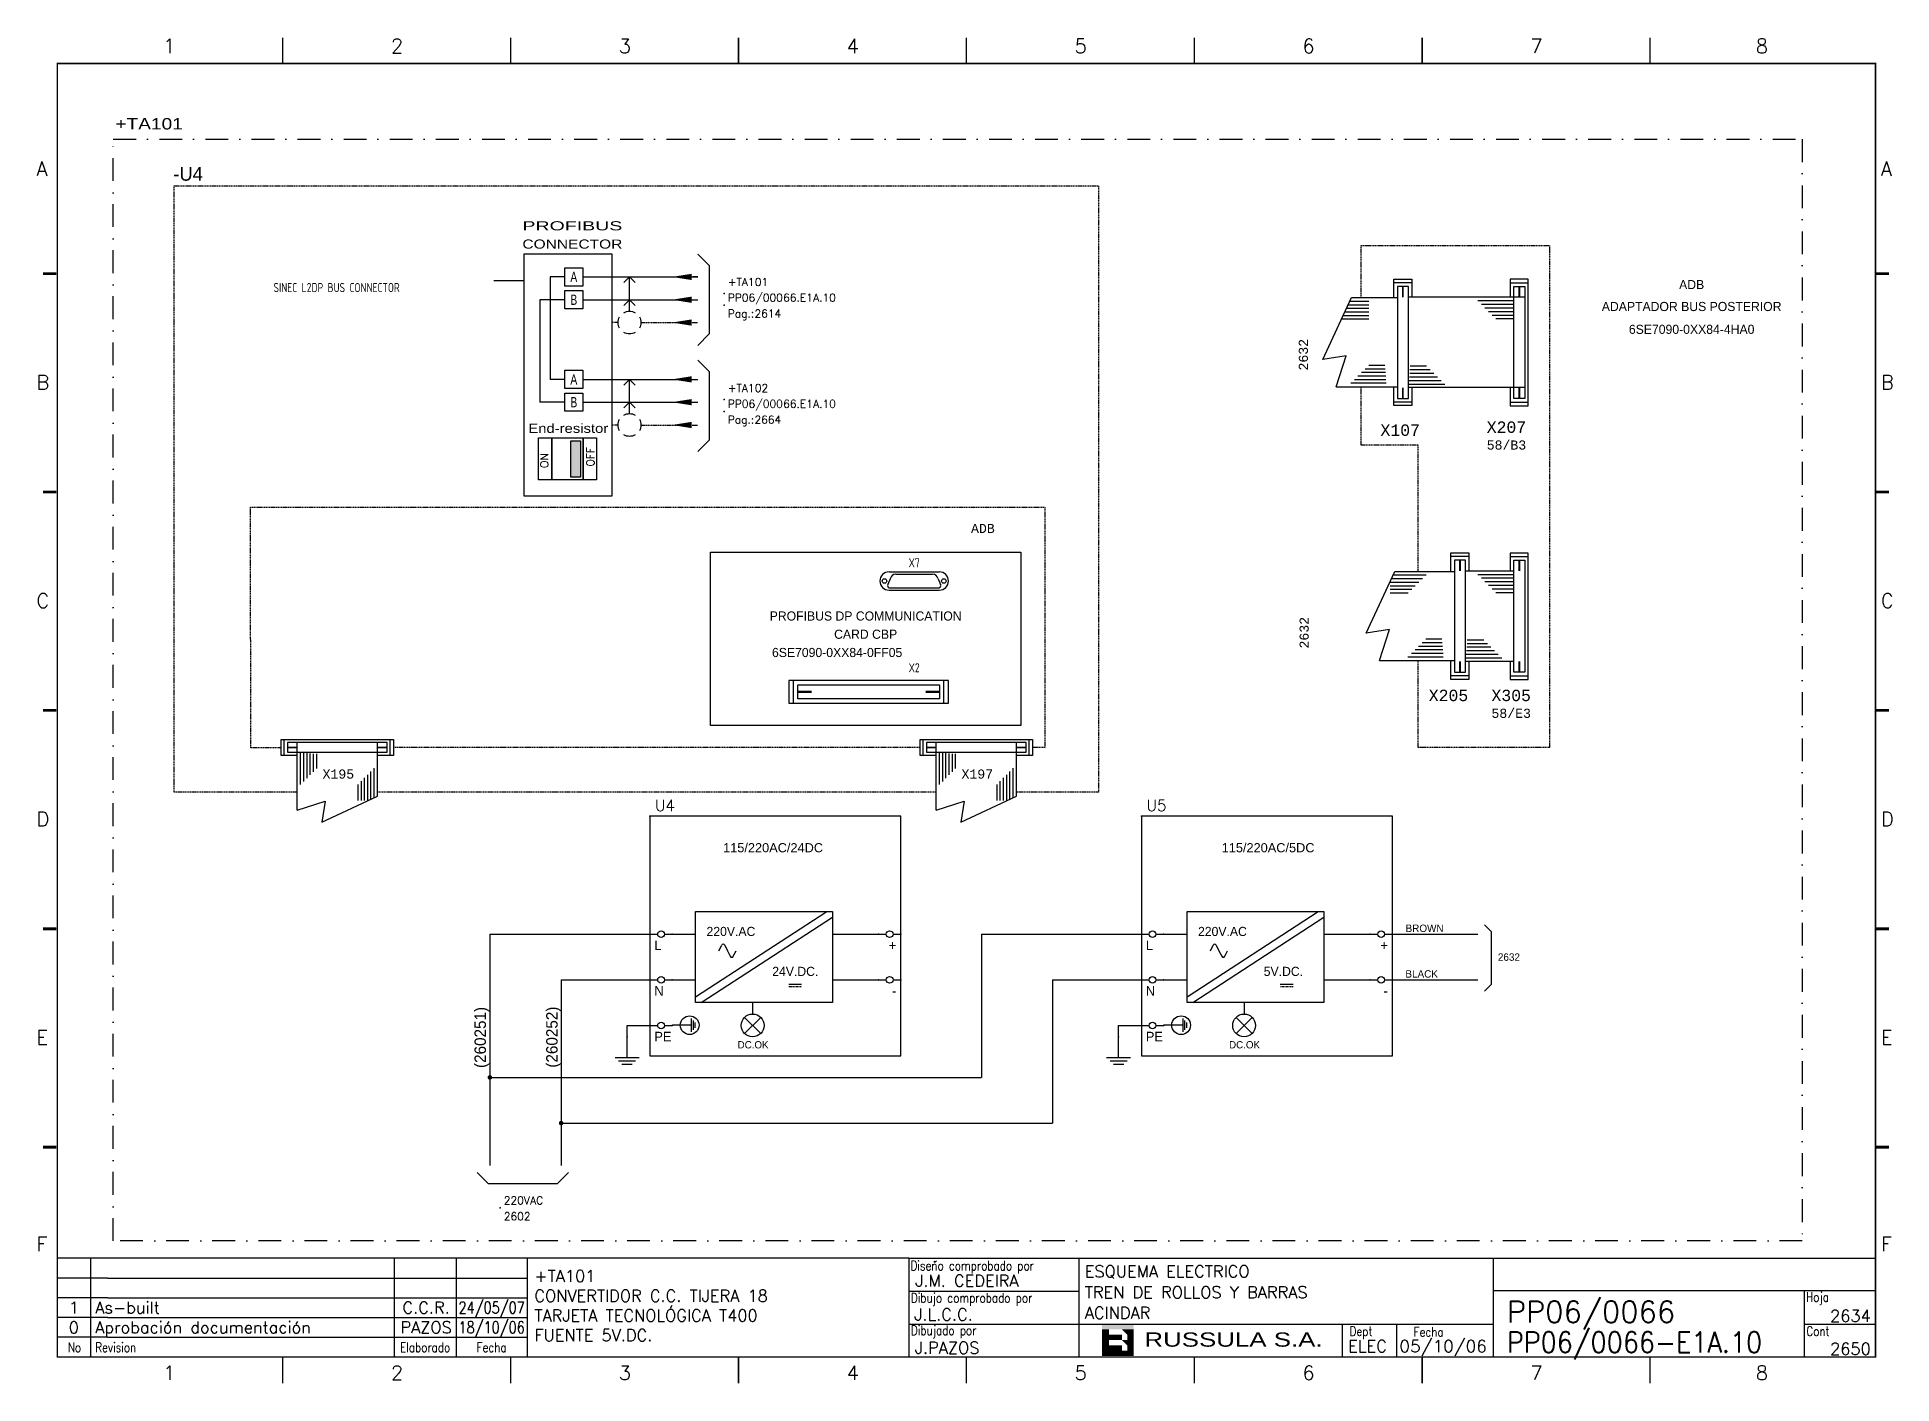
# Model space of a CAD drawing. Header units: millimetres. Extents: x 8549 to 8955, y 624 to 919.
import ezdxf
from ezdxf.enums import TextEntityAlignment as Align

# ---------------------------------------------------------------- set-up
doc = ezdxf.new("R2010")
doc.units = ezdxf.units.MM
for name, pattern in [('DASHDOT', [1, 0.5, -0.25, 0, -0.25]), ('DASHED2', [0.375, 0.25, -0.125]), ('HIDDEN', [0.375, 0.25, -0.125])]:
    doc.linetypes.add(name, pattern=pattern)
for name, color, linetype in [('1', 7, 'Continuous'), ('10', 5, 'Continuous'), ('102', 7, 'Continuous'), ('2', 7, 'Continuous'), ('4', 7, 'HIDDEN'), ('8', 1, 'Continuous'), ('9', 6, 'Continuous'), ('ATRIBUTOS', 6, 'Continuous'), ('DIBUJO', 7, 'Continuous'), ('NODE', 7, 'Continuous')]:
    doc.layers.add(name, color=color, linetype=linetype)
doc.styles.add('CROSSREF', font='MONOTXT', dxfattribs={"height": 2})
doc.styles.add('DIN', font='DIN.shx', dxfattribs={"width": 0.85})
doc.styles.add('HELVETICA', font='HELV.SHX')
doc.styles.add('LABEL', font='SIMPLEX', dxfattribs={"width": 0.8, "height": 4})
doc.styles.add('ROMANS', font='romans.shx', dxfattribs={"height": 1})
doc.styles.add('TXT', font='txt')

# ---------------------------------------------------------------- blocks, each defined once
blk = doc.blocks.new('ITEM')
at = {"layer": 'ATRIBUTOS', "style": 'HELVETICA', "width": 1.2}
blk.add_attdef('ITEM', (0, 1.25), '', height=2.5, dxfattribs=at)
blk = doc.blocks.new('ELEC0042')
at = {"layer": '102'}
for p, q in [((2, 2), (-2, 2)), ((-2, 2), (-2, -2)), ((2, -2), (2, 2)), ((-2, -2), (2, -2))]:
    blk.add_line(p, q, dxfattribs=at)
blk.add_attdef('TB', text='', height=2.25, dxfattribs=at).set_placement((0, 3), align=Align.CENTER)
at = {"layer": '102', "width": 0.75}
blk.add_attdef('TN', text='', height=2.25, dxfattribs=at).set_placement((0, 0), align=Align.MIDDLE)
blk = doc.blocks.new('$030107')
at = {"layer": '102'}
for start, end in [(150, 210), (60, 120), (330, 30), (240, 300)]:
    blk.add_arc((0, 0), 2.5, start, end, dxfattribs=at)
blk = doc.blocks.new('NOD', base_point=(237.5, 170))
at = {"layer": 'NODE'}
blk.add_point((237.5, 170), dxfattribs=at)
blk = doc.blocks.new('$$PLL21C')
for p, q in [((-2.5, 0), (-0.75, 0)), ((0.75, 0), (2.5, 0))]:
    blk.add_line(p, q)
at = {"layer": '2'}
blk.add_circle((0, 0), 0.75, dxfattribs=at)
for p in [(-2.5, 0), (2.5, 0)]:
    blk.add_blockref('NOD', p, dxfattribs=at)
at = {"layer": '8'}
blk.add_attdef('*A', (-1.5, -3.575), '', height=2.15, dxfattribs=at)
at = {"layer": '9'}
blk.add_attdef('ID', (-1.5, 1.25), '', height=2.15, dxfattribs=at)
blk = doc.blocks.new('$020203')
at = {"layer": '2'}
blk.add_line((-3.75, 0), (3.75, 0), dxfattribs=at)
at = {"layer": '4'}
blk.add_line((-3.75, -1.5), (3.75, -1.5), dxfattribs=at)
blk = doc.blocks.new('$021503')
at = {"layer": '2'}
for p, q in [((0, -10), (0, 0)), ((-3.5, -10), (3.5, -10)), ((-2.5, -11), (2.5, -11)), ((-1.5, -12), (1.5, -12))]:
    blk.add_line(p, q, dxfattribs=at)
blk.add_circle((0, -9), 5, dxfattribs=at)
blk.add_blockref('NOD', (0, 0), dxfattribs=at)
blk = doc.blocks.new('$020406')
at = {"layer": '2'}
for p, q in [((-5, 0), (-3.4, 3.2)), ((-1.6, 3.2), (0, 0)), ((0, 0), (1.6, -3.2)), ((3.4, -3.2), (5, 0))]:
    blk.add_line(p, q, dxfattribs=at)
for centre, start, end in [((-2.5, 2.8), 26.5651, 153.4349), ((2.5, -2.8), 206.5651, 333.4349)]:
    blk.add_arc(centre, 1, start, end, dxfattribs=at)
blk = doc.blocks.new('$PP313')
at = {"layer": '2'}
blk.add_blockref('NOD', (0, 0), dxfattribs=at)
at = {"layer": '8'}
blk.add_attdef('1A', (1, -3.325), '', height=2.15, dxfattribs=at)
at = {"layer": '9'}
blk.add_attdef('ID', (1, 1), '', height=2.15, dxfattribs=at)
blk = doc.blocks.new('$$PLR12C')
for p, q in [((-2.5, 0), (-0.75, 0)), ((0.75, 0), (2.5, 0))]:
    blk.add_line(p, q)
at = {"layer": '2'}
blk.add_circle((0, 0), 0.75, dxfattribs=at)
for p in [(-2.5, 0), (2.5, 0)]:
    blk.add_blockref('NOD', p, dxfattribs=at)
at = {"layer": '8'}
blk.add_attdef('*A', text='', height=2.15, dxfattribs=at).set_placement((1.5, -3.575), align=Align.RIGHT)
at = {"layer": '9'}
blk.add_attdef('ID', text='', height=2.15, dxfattribs=at).set_placement((1.5, 1.25), align=Align.RIGHT)
blk = doc.blocks.new('$021501')
at = {"layer": '2'}
for p, q in [((0, -6), (0, 0)), ((-3.5, -6), (3.5, -6)), ((-2.5, -7), (2.5, -7)), ((-1.5, -8), (1.5, -8))]:
    blk.add_line(p, q, dxfattribs=at)
blk.add_blockref('NOD', (0, 0), dxfattribs=at)
blk = doc.blocks.new('newcajec')
at = {"layer": '1'}
for p, q in [((179.4, 20.85), (0.13, 20.85)), ((7, 20.85), (7, 0)), ((71, 20.85), (71, 0)), ((84, 20.85), (84, 0.09)), ((99, 20.85), (99, 0)), ((184.64, 20.18), (184.81, 20.01)), ((184.81, 20.01), (185.18, 20.25)), ((215.2, 20.8), (215.2, 0)), ((10.6, 16.64), (0, 16.64)), ((10.6, 16.64), (99, 16.64)), ((10.6, 12.48), (0, 12.48)), ((10.6, 12.48), (99, 12.48)), ((179.4, 13.87), (215.2, 13.87)), ((368, 14.06), (368, 0)), ((10.6, 8.32), (0, 8.32)), ((10.6, 8.32), (99, 8.32)), ((10.6, 4.16), (0, 4.16)), ((10.6, 4.16), (99, 4.16)), ((179.4, 6.93), (267.63, 6.93)), ((267.63, 6.93), (302.5, 6.93)), ((270.63, 6.91), (270.63, 0)), ((282.07, 6.93), (282.07, 0)), ((368, 6.93), (383, 6.93))]:
    blk.add_line(p, q, dxfattribs=at)
for points in [[(47.5, 272.5, 0.3, 0.3, 0), (47.5, 277.91, 0.3, 0.3, 0)], [(95.5, 272.5, 0.3, 0.3, 0), (95.5, 277.91, 0.3, 0.3, 0)], [(143.5, 272.5, 0.3, 0.3, 0), (143.5, 277.91, 0.3, 0.3, 0)], [(191.5, 272.5, 0.3, 0.3, 0), (191.5, 277.91, 0.3, 0.3, 0)], [(239.5, 272.5, 0.3, 0.3, 0), (239.5, 277.91, 0.3, 0.3, 0)], [(287.5, 272.5, 0.3, 0.3, 0), (287.5, 277.91, 0.3, 0.3, 0)], [(335.5, 272.5, 0.3, 0.3, 0), (335.5, 277.91, 0.3, 0.3, 0)], [(-2.99, 228.23, 0.6, 0.6, 0), (-0.18, 228.23, 0.6, 0.6, 0)], [(383.01, 228.23, 0.6, 0.6, 0), (385.82, 228.23, 0.6, 0.6, 0)], [(-2.99, 182.23, 0.6, 0.6, 0), (-0.18, 182.23, 0.6, 0.6, 0)], [(383.01, 182.23, 0.6, 0.6, 0), (385.82, 182.23, 0.6, 0.6, 0)], [(-2.99, 136.23, 0.6, 0.6, 0), (-0.18, 136.23, 0.6, 0.6, 0)], [(383.01, 136.23, 0.6, 0.6, 0), (385.82, 136.23, 0.6, 0.6, 0)], [(-2.99, 90.23, 0.6, 0.6, 0), (-0.18, 90.23, 0.6, 0.6, 0)], [(383.01, 90.23, 0.6, 0.6, 0), (385.82, 90.23, 0.6, 0.6, 0)], [(-2.99, 44.23, 0.6, 0.6, 0), (-0.18, 44.23, 0.6, 0.6, 0)], [(383.01, 44.23, 0.6, 0.6, 0), (385.82, 44.23, 0.6, 0.6, 0)], [(383, 20.8, 0.3, 0.3, 0), (179.4, 20.8, 0.3, 0.3, 0), (179.4, 0, 0.3, 0.3, 0)], [(302.5, 20.8, 0.3, 0.3, 0), (302.5, 0, 0.3, 0.3, 0)], [(302.5, 14, 0.3, 0.3, 0), (383, 14, 0.3, 0.3, 0)], [(47.5, -5.5, 0.3, 0.3, 0), (47.5, -0.09, 0.3, 0.3, 0)], [(95.5, -5.5, 0.3, 0.3, 0), (95.5, -0.09, 0.3, 0.3, 0)], [(143.5, -5.5, 0.3, 0.3, 0), (143.5, -0.09, 0.3, 0.3, 0)], [(191.5, -5.5, 0.3, 0.3, 0), (191.5, -0.09, 0.3, 0.3, 0)], [(239.5, -5.5, 0.3, 0.3, 0), (239.5, -0.09, 0.3, 0.3, 0)], [(287.5, -5.5, 0.3, 0.3, 0), (287.5, -0.09, 0.3, 0.3, 0)], [(335.5, -5.5, 0.3, 0.3, 0), (335.5, -0.09, 0.3, 0.3, 0)]]:
    blk.add_lwpolyline(points, format="xyseb", dxfattribs=at)
at = {"layer": '1', "const_width": 0.3}
blk.add_lwpolyline([(0, 0), (0, 272.5), (383, 272.5), (383, 0)], close=True, dxfattribs=at)
at = {"layer": '2', "color": 14}
for p, q in [((221.42, 4.69), (221.42, 5.81)), ((221.42, 2.47), (221.42, 3.58))]:
    blk.add_line(p, q, dxfattribs=at)
for points in [[(220.05, 5.81), (220.05, 6.92), (226.74, 5.81), (226.74, 6.92)], [(221.42, 2.47), (220.05, 2.47), (221.42, 5.81), (220.05, 5.81)], [(221.42, 4.69), (224.25, 4.69), (221.42, 3.58), (224.25, 3.58)], [(224.25, 5.81), (225.37, 5.81), (225.37, 4.69)], [(225.37, 5.81), (226.74, 5.81), (225.37, 1.35), (226.74, 1.35)], [(224.25, 0.24), (224.25, 2.47), (220.05, 0.24), (220.05, 2.47)], [(224.25, 3.58), (225.37, 3.58), (225.37, 2.47)], [(226.74, 1.35), (226.74, 0.24), (224.25, 1.35), (224.25, 0.24)]]:
    blk.add_solid(points, dxfattribs=at)
at = {"layer": '1', "style": 'ROMANS'}
for s, p in [('1', (22.29, 274.68)), ('2', (70.29, 274.68)), ('3', (118.29, 274.68)), ('4', (166.29, 274.68)), ('5', (214.29, 274.68)), ('6', (262.29, 274.68)), ('7', (310.29, 274.68)), ('8', (357.79, 274.68)), ('A', (-4.37, 248.84)), ('A', (384.13, 248.84)), ('B', (-4.37, 203.84)), ('B', (384.13, 203.84)), ('C', (-4.37, 157.84)), ('C', (384.13, 157.84)), ('D', (-4.37, 111.84)), ('D', (384.13, 111.84)), ('E', (-4.37, 65.84)), ('E', (384.13, 65.84)), ('F', (-4.37, 22.34)), ('F', (384.13, 22.34)), ('1', (22.29, -4.82)), ('2', (70.29, -4.82)), ('3', (118.29, -4.82)), ('4', (166.29, -4.82)), ('5', (214.29, -4.82)), ('6', (262.29, -4.82)), ('7', (310.29, -4.82)), ('8', (357.79, -4.82))]:
    blk.add_text(s, height=3, dxfattribs=at).set_placement(p)
at = {"layer": '1', "style": 'LABEL', "width": 0.8}
for s, p in [('Diseno comprobado por', (179.73, 18.27)), ('Dibujo comprobado por', (179.81, 11.47)), ('Hoja', (368.38, 11.66)), ('Dibujado por', (179.83, 4.64)), ('Fecha', (285.71, 4.3)), ('Cont', (368.43, 4.46)), ('No', (2.23, 1.05)), ('Revision', (8, 1.05))]:
    blk.add_text(s, height=2, dxfattribs=at).set_placement(p)
for s, p in [('Dept', (274.61, 4.44)), ('Elaborado', (77.5, 1.05)), ('Fecha', (91.5, 1.05))]:
    blk.add_text(s, height=2, dxfattribs=at).set_placement(p, align=Align.CENTER)
at = {"layer": '10', "style": 'ROMANS'}
for tag, p in [('REV41', (3.5, 18.74)), ('REV43', (77.7, 18.74)), ('REV31', (3.5, 14.58)), ('REV33', (77.7, 14.58)), ('REV21', (3.5, 10.42)), ('REV23', (77.7, 10.42)), ('REV11', (3.5, 6.27)), ('REV13', (77.7, 6.27))]:
    blk.add_attdef(tag, text='', height=2.5, dxfattribs=at).set_placement(p, align=Align.MIDDLE)
for tag, p, height in [('REV42', (8, 17.49), 2.5), ('REV32', (8, 13.33), 2.5), ('SHEETNAME1', (100.5, 15.83), 2.5), ('DESIGNCHECK', (180.74, 14.83), 2.5), ('DOCUMENTTYPE', (216.43, 16.8), 2.5), ('NOTA', (305.32, 15.8), 3), ('SHEETNAME2', (100.5, 11.67), 2.5), ('OBJECT', (216.43, 12.4), 2.5), ('ORDER', (305.32, 7.3), 4.5), ('REV22', (8, 9.17), 2.5), ('SHEETNAME3', (100.5, 7.51), 2.5), ('DRAWINGCHECK', (180.53, 7.71), 2.5), ('CUSTOMER', (216.43, 8.08), 2.5), ('REV12', (8, 5.01), 2.5), ('SHEETNAME4', (100.5, 3.35), 2.5), ('DOCUMENT_ID', (305.32, 0.93), 4.4), ('USER', (180.63, 0.71), 2.5), ('DEPARTMENT', (271.93, 1.05), 2.5)]:
    blk.add_attdef(tag, p, '', height=height, dxfattribs=at)
for tag, width, p, p2 in [('REV44', 1.221199, (84.53, 17.49), (98.48, 17.49)), ('REV34', 1.221199, (84.53, 13.33), (98.48, 13.33)), ('REV24', 1.221199, (84.53, 9.17), (98.48, 9.17)), ('REV14', 1.221199, (84.53, 5.01), (98.48, 5.01)), ('CREATED2', 7.039915, (282.71, 1.05), (301.14, 1.05))]:
    blk.add_attdef(tag, text='', height=2.5, dxfattribs=dict(at, width=width)).set_placement(p, p2, align=Align.FIT)
for tag, p in [('SHEET', (382, 7.43)), ('NEXTSHEET', (382, 0.5))]:
    blk.add_attdef(tag, text='', height=2.5, dxfattribs=at).set_placement(p, align=Align.RIGHT)
at = {"layer": 'DIBUJO', "color": 14, "style": 'HELVETICA', "width": 1.3}
blk.add_text('RUSSULA S.A.', height=3, dxfattribs=at).set_placement((229, 2.19))

msp = doc.modelspace()

# ---------------------------------------------------------------- hatches: boundary and pattern name
at = {"layer": '2'}
msp.add_hatch(color=256, dxfattribs=at).paths.add_polyline_path([(8665.74, 822.7), (8667.84, 822.7), (8667.84, 830.67), (8665.74, 830.67)])

# ---------------------------------------------------------------- linework, layer by layer
for p, q in [((8655.39, 871.6), (8655.39, 818.62)), ((8674.72, 871.6), (8655.39, 871.6)), ((8674.72, 818.62), (8674.72, 871.6)), ((8693.5, 871.6), (8696, 869.1)), ((8655.39, 865.71), (8648.8, 865.71)), ((8661.14, 866.6), (8661.14, 844.15)), ((8664.32, 866.6), (8661.14, 866.6)), ((8668.32, 866.6), (8693.5, 866.6)), ((8678.52, 866.6), (8677.27, 865.35)), ((8678.52, 859.1), (8678.52, 866.6)), ((8678.52, 866.6), (8679.77, 865.35)), ((8693.5, 866.6), (8692.41, 866.6)), ((8696, 869.1), (8696, 854.1)), ((8846.01, 866.11), (8849.97, 866.11)), ((8846.01, 862.07), (8846.01, 866.11)), ((8849.97, 866.11), (8849.97, 862.15)), ((8871.51, 866.1), (8871.51, 862.14)), ((8875.47, 866.1), (8871.51, 866.1)), ((8875.47, 838.38), (8875.47, 866.1)), ((8830.47, 848.53), (8836.76, 862.07)), ((8836.76, 862.07), (8846.81, 862.07)), ((8849.97, 865.32), (8846.01, 865.32)), ((8846.81, 862.14), (8846.8, 862.14)), ((8846.81, 864.53), (8846.81, 839.97)), ((8849.18, 864.53), (8846.81, 864.53)), ((8849.18, 839.97), (8849.18, 864.53)), ((8874.68, 862.14), (8849.18, 862.14)), ((8871.51, 865.31), (8875.47, 865.31)), ((8872.31, 839.96), (8872.31, 864.52)), ((8872.31, 864.52), (8874.68, 864.52)), ((8874.68, 864.52), (8874.68, 839.96)), ((8658.86, 861.6), (8658.86, 839.15)), ((8664.32, 861.6), (8658.86, 861.6)), ((8668.32, 861.6), (8693.5, 861.6)), ((8678.52, 861.6), (8677.27, 860.35)), ((8678.52, 861.6), (8679.77, 860.35)), ((8834.96, 858.16), (8840.55, 858.16)), ((8835.31, 858.94), (8840.55, 858.94)), ((8835.74, 859.72), (8840.55, 859.72)), ((8836.03, 860.51), (8840.55, 860.51)), ((8836.4, 861.29), (8840.55, 861.29)), ((8872.31, 861.35), (8864.39, 861.35)), ((8872.31, 860.56), (8865.18, 860.56)), ((8872.31, 859.76), (8865.97, 859.76)), ((8872.31, 858.97), (8866.76, 858.97)), ((8872.31, 858.18), (8867.55, 858.18)), ((8696, 854.1), (8693.5, 851.6)), ((8834.58, 857.38), (8840.55, 857.38)), ((8872.31, 857.39), (8868.35, 857.39)), ((8693.5, 848.34), (8696, 845.84)), ((8696, 845.84), (8696, 830.84)), ((8835.56, 849.34), (8830.47, 848.53)), ((8833.39, 842.51), (8835.56, 849.34)), ((8844.16, 845.64), (8838.92, 845.64)), ((8844.1, 846.42), (8839.7, 846.42)), ((8844.04, 847.2), (8840.49, 847.2)), ((8849.48, 845.51), (8854.78, 845.51)), ((8849.54, 846.3), (8853.99, 846.3)), ((8849.6, 847.09), (8853.19, 847.09)), ((8664.32, 844.15), (8661.14, 844.15)), ((8668.32, 844.15), (8693.5, 844.15)), ((8678.52, 844.15), (8677.27, 842.9)), ((8678.52, 836.65), (8678.52, 844.15)), ((8678.52, 844.15), (8679.77, 842.9)), ((8833.39, 842.51), (8846.81, 842.51)), ((8844.34, 843.29), (8836.57, 843.29)), ((8844.28, 844.07), (8837.36, 844.07)), ((8844.22, 844.85), (8838.14, 844.85)), ((8846.01, 838.39), (8846.01, 842.51)), ((8846.81, 842.34), (8846.8, 842.34)), ((8874.68, 842.34), (8849.18, 842.34)), ((8849.3, 843.13), (8857.15, 843.13)), ((8849.36, 843.92), (8856.36, 843.92)), ((8849.42, 844.72), (8855.57, 844.72)), ((8849.97, 842.35), (8849.97, 838.39)), ((8871.51, 842.34), (8871.51, 838.38)), ((8664.32, 839.15), (8658.86, 839.15)), ((8668.32, 839.15), (8693.5, 839.15)), ((8678.52, 839.15), (8677.27, 837.9)), ((8678.52, 839.15), (8679.77, 837.9)), ((8849.97, 839.18), (8846.01, 839.18)), ((8849.97, 838.39), (8846.01, 838.39)), ((8846.81, 839.97), (8849.18, 839.97)), ((8871.51, 839.17), (8875.47, 839.17)), ((8871.51, 838.38), (8875.47, 838.38)), ((8874.68, 839.96), (8872.31, 839.96)), ((8696, 830.84), (8693.5, 828.34)), ((8655.39, 818.62), (8674.72, 818.62)), ((8858.51, 802.07), (8858.51, 806.11)), ((8858.51, 806.11), (8862.47, 806.11)), ((8862.47, 805.32), (8858.51, 805.32)), ((8862.47, 806.11), (8862.47, 802.15)), ((8871.51, 806.1), (8871.51, 802.14)), ((8875.47, 806.1), (8871.51, 806.1)), ((8871.51, 805.31), (8875.47, 805.31)), ((8875.47, 778.38), (8875.47, 806.1)), ((8735.4, 801.96), (8746.4, 801.96)), ((8839.96, 788.53), (8846.24, 802.07)), ((8845.88, 801.29), (8853.05, 801.29)), ((8846.24, 802.07), (8859.31, 802.07)), ((8859.31, 804.53), (8859.31, 779.97)), ((8861.68, 804.53), (8859.31, 804.53)), ((8861.68, 779.97), (8861.68, 804.53)), ((8872.31, 802.14), (8861.68, 802.14)), ((8872.31, 801.35), (8864.39, 801.35)), ((8872.31, 779.96), (8872.31, 804.52)), ((8872.31, 804.52), (8874.68, 804.52)), ((8874.68, 804.52), (8874.68, 779.96)), ((8735.4, 797.96), (8746.4, 797.96)), ((8845.22, 799.72), (8851.48, 799.72)), ((8845.22, 798.94), (8850.7, 798.94)), ((8845.22, 798.16), (8849.91, 798.16)), ((8845.22, 797.38), (8849.13, 797.38)), ((8845.52, 800.51), (8852.26, 800.51)), ((8872.31, 800.56), (8865.18, 800.56)), ((8872.31, 799.76), (8865.97, 799.76)), ((8872.31, 798.97), (8866.76, 798.97)), ((8872.31, 798.18), (8867.55, 798.18)), ((8872.31, 797.39), (8868.35, 797.39)), ((8845.04, 789.34), (8839.96, 788.53)), ((8842.87, 782.51), (8845.04, 789.34)), ((8856.72, 784.85), (8850.64, 784.85)), ((8856.66, 785.64), (8851.42, 785.64)), ((8856.6, 786.42), (8852.2, 786.42)), ((8856.54, 787.2), (8852.99, 787.2)), ((8861.92, 784.72), (8868.07, 784.72)), ((8861.98, 785.51), (8867.28, 785.51)), ((8862.04, 786.3), (8866.49, 786.3)), ((8862.1, 787.09), (8865.69, 787.09)), ((8842.87, 782.51), (8859.31, 782.51)), ((8856.84, 783.29), (8849.07, 783.29)), ((8856.78, 784.07), (8849.86, 784.07)), ((8858.51, 778.39), (8858.51, 782.51)), ((8872.31, 782.34), (8861.68, 782.34)), ((8861.8, 783.13), (8869.65, 783.13)), ((8861.86, 783.92), (8868.86, 783.92)), ((8862.47, 782.35), (8862.47, 778.39)), ((8871.51, 782.34), (8871.51, 778.38)), ((8748.43, 778.18), (8713.43, 778.18)), ((8713.43, 778.18), (8713.43, 773.18)), ((8714.43, 773.18), (8714.43, 778.18)), ((8715.43, 777.18), (8746.43, 777.18)), ((8715.43, 774.18), (8715.43, 777.18)), ((8746.43, 777.18), (8746.43, 774.18)), ((8747.43, 773.18), (8747.43, 778.18)), ((8748.43, 773.18), (8748.43, 778.18)), ((8862.47, 779.18), (8858.51, 779.18)), ((8862.47, 778.39), (8858.51, 778.39)), ((8859.31, 779.97), (8861.68, 779.97)), ((8871.51, 779.17), (8875.47, 779.17)), ((8871.51, 778.38), (8875.47, 778.38)), ((8874.68, 779.96), (8872.31, 779.96)), ((8713.43, 773.18), (8718.14, 773.18)), ((8746.43, 774.18), (8715.43, 774.18)), ((8718.14, 773.18), (8748.43, 773.18)), ((8602.18, 765.25), (8626.82, 765.25)), ((8602.18, 761.73), (8602.18, 765.25)), ((8602.88, 761.73), (8602.88, 765.25)), ((8625.41, 764.55), (8603.58, 764.55)), ((8603.58, 764.55), (8603.58, 762.44)), ((8605.69, 749.77), (8605.69, 764.56)), ((8623.29, 752.81), (8623.29, 764.56)), ((8625.41, 762.44), (8625.41, 764.55)), ((8626.11, 761.73), (8626.11, 765.25)), ((8626.82, 765.25), (8626.82, 761.73)), ((8742.18, 765.25), (8766.82, 765.25)), ((8742.18, 761.73), (8742.18, 765.25)), ((8742.88, 761.73), (8742.88, 765.25)), ((8765.41, 764.55), (8743.58, 764.55)), ((8743.58, 764.55), (8743.58, 762.44)), ((8745.69, 749.77), (8745.69, 764.56)), ((8763.29, 752.81), (8763.29, 764.56)), ((8765.41, 762.44), (8765.41, 764.55)), ((8766.11, 761.73), (8766.11, 765.25)), ((8766.82, 765.25), (8766.82, 761.73)), ((8605.7, 761.73), (8602.18, 761.73)), ((8603.58, 762.44), (8625.41, 762.44)), ((8606.39, 762.34), (8606.39, 755.35)), ((8607.1, 762.28), (8607.1, 756.06)), ((8607.8, 762.23), (8607.8, 756.76)), ((8608.5, 762.17), (8608.5, 757.46)), ((8609.21, 762.12), (8609.21, 758.17)), ((8609.91, 762.07), (8609.91, 758.87)), ((8626.82, 761.73), (8623.3, 761.73)), ((8745.7, 761.73), (8742.18, 761.73)), ((8743.58, 762.44), (8765.41, 762.44)), ((8746.39, 762.34), (8746.39, 755.35)), ((8747.1, 762.28), (8747.1, 756.06)), ((8747.8, 762.23), (8747.8, 756.76)), ((8748.5, 762.17), (8748.5, 757.46)), ((8749.21, 762.12), (8749.21, 758.17)), ((8749.91, 762.07), (8749.91, 758.87)), ((8766.82, 761.73), (8763.3, 761.73)), ((8619.77, 751.88), (8619.77, 756.11)), ((8620.47, 751.88), (8620.47, 756.81)), ((8621.18, 751.88), (8621.18, 757.52)), ((8621.88, 752.15), (8621.88, 758.22)), ((8622.58, 752.48), (8622.58, 758.92)), ((8759.77, 751.88), (8759.77, 756.11)), ((8760.47, 751.88), (8760.47, 756.81)), ((8761.18, 751.88), (8761.18, 757.52)), ((8761.88, 752.15), (8761.88, 758.22)), ((8762.58, 752.48), (8762.58, 758.92)), ((8611.11, 747.15), (8623.29, 752.81)), ((8619.06, 751.88), (8619.06, 755.4)), ((8751.11, 747.15), (8763.29, 752.81)), ((8759.06, 751.88), (8759.06, 755.4)), ((8605.69, 749.77), (8611.83, 751.72)), ((8611.83, 751.72), (8611.11, 747.15)), ((8738, 748.4), (8683, 748.4)), ((8683, 748.4), (8683, 695.9)), ((8738, 695.9), (8738, 748.4)), ((8745.69, 749.77), (8751.83, 751.72)), ((8751.83, 751.72), (8751.11, 747.15)), ((8845.69, 748.4), (8790.69, 748.4)), ((8790.69, 748.4), (8790.69, 695.9)), ((8845.69, 695.9), (8845.69, 748.4)), ((8693, 727.57), (8723, 727.57)), ((8693, 708.82), (8721.75, 727.57)), ((8693, 707.57), (8693, 727.57)), ((8723, 727.57), (8723, 707.57)), ((8738, 722.57), (8738, 727.57)), ((8800.69, 727.57), (8830.69, 727.57)), ((8800.69, 708.82), (8829.44, 727.57)), ((8800.69, 707.57), (8800.69, 727.57)), ((8830.69, 727.57), (8830.69, 707.57)), ((8845.69, 722.57), (8845.69, 727.57)), ((8694.25, 707.57), (8723, 726.32)), ((8801.94, 707.57), (8830.69, 726.32)), ((8867.42, 723.1), (8865.89, 724.63)), ((8688, 722.57), (8693, 722.57)), ((8723, 722.57), (8733, 722.57)), ((8795.69, 722.57), (8800.69, 722.57)), ((8830.69, 722.57), (8840.69, 722.57)), ((8867.42, 711.61), (8867.42, 723.1)), ((8688, 712.57), (8693, 712.57)), ((8723, 712.57), (8733, 712.57)), ((8795.69, 712.57), (8800.69, 712.57)), ((8830.69, 712.57), (8840.69, 712.57)), ((8867.42, 711.61), (8865.89, 710.07)), ((8723, 707.57), (8693, 707.57)), ((8705.5, 707.57), (8705.5, 705.07)), ((8830.69, 707.57), (8800.69, 707.57)), ((8813.19, 707.57), (8813.19, 705.07)), ((8703.74, 700.8), (8707.27, 704.33)), ((8707.27, 700.8), (8703.74, 704.33)), ((8811.43, 700.8), (8814.96, 704.33)), ((8814.96, 700.8), (8811.43, 704.33)), ((8678, 697.57), (8678, 702.57)), ((8678, 702.57), (8683, 702.57)), ((8785.69, 697.57), (8785.69, 702.57)), ((8785.69, 702.57), (8790.69, 702.57)), ((8683, 695.9), (8738, 695.9)), ((8790.69, 695.9), (8845.69, 695.9)), ((8647.64, 667.88), (8645.14, 670.38)), ((8662.64, 667.88), (8647.64, 667.88)), ((8665.14, 670.38), (8662.64, 667.88))]:
    msp.add_line(p, q)
at = {"linetype": 'HIDDEN'}
for p, q in [((8838.83, 873.49), (8880.08, 873.49)), ((8838.83, 862.07), (8838.83, 873.49)), ((8880.08, 873.49), (8880.08, 829.74)), ((8676.02, 856.6), (8674.72, 856.6)), ((8681.02, 856.6), (8693.5, 856.6)), ((8838.83, 829.74), (8838.83, 842.51)), ((8676.02, 834.15), (8674.72, 834.15)), ((8681.02, 834.15), (8693.5, 834.15)), ((8851.33, 829.74), (8838.83, 829.74)), ((8851.33, 802.07), (8851.33, 829.74)), ((8880.08, 829.74), (8880.08, 763.49)), ((8851.33, 763.49), (8851.33, 782.51)), ((8880.08, 763.49), (8851.33, 763.49))]:
    msp.add_line(p, q, dxfattribs=at)
at = {"color": 3, "linetype": 'Continuous'}
for p, q in [((8696.27, 768.3), (8696.27, 806.3)), ((8696.27, 806.3), (8764.27, 806.3)), ((8764.27, 806.3), (8764.27, 768.3)), ((8718.27, 768.3), (8696.27, 768.3)), ((8764.27, 768.3), (8718.27, 768.3))]:
    msp.add_line(p, q, dxfattribs=at)
at = {"color": 1}
for p, q in [((8736.9, 801.46), (8744.9, 801.46)), ((8735.65, 800.46), (8735.15, 799.21)), ((8735.4, 798.46), (8746.4, 798.46)), ((8746.15, 800.46), (8746.65, 799.21))]:
    msp.add_line(p, q, dxfattribs=at)
at = {"linetype": 'HIDDEN'}
for points in [[(8605.69, 753.66), (8578.77, 753.66), (8578.77, 886.53), (8781.27, 886.53), (8781.27, 753.66), (8763.29, 753.66)], [(8745.69, 753.66), (8623.29, 753.66)]]:
    msp.add_lwpolyline(points, dxfattribs=at)
for points, const_width in [([(8847.99, 864.53), (8847.99, 862.15)], 0.396), ([(8873.49, 864.52), (8873.49, 862.14)], 0.396), ([(8847.99, 842.35), (8847.99, 839.97)], 0.396), ([(8873.49, 842.34), (8873.49, 839.96)], 0.396), ([(8860.49, 804.53), (8860.49, 802.15)], 0.396), ([(8873.49, 804.52), (8873.49, 802.14)], 0.396), ([(8860.49, 782.35), (8860.49, 779.97)], 0.396), ([(8873.49, 782.34), (8873.49, 779.96)], 0.396), ([(8715.43, 775.68), (8718.43, 775.68)], 0.5), ([(8743.43, 775.68), (8746.43, 775.68)], 0.5), ([(8605.7, 763.49), (8603.58, 763.49)], 0.352), ([(8625.41, 763.49), (8623.3, 763.49)], 0.352), ([(8745.7, 763.49), (8743.58, 763.49)], 0.352), ([(8765.41, 763.49), (8763.3, 763.49)], 0.352)]:
    msp.add_lwpolyline(points, dxfattribs=dict(const_width=const_width))
at = {"linetype": 'DASHED2'}
for points in [[(8602.18, 763.43), (8595.57, 763.4), (8595.45, 816.16), (8769.56, 816.16), (8769.56, 763.49), (8766.82, 763.49)], [(8660.42, 763.49), (8626.82, 763.49)], [(8742.18, 763.49), (8660.42, 763.49)]]:
    msp.add_lwpolyline(points, dxfattribs=at)
at = {"const_width": 0.5}
for points in [[(8647.68, 691.18, 1), (8648.18, 691.18, 1)], [(8663.29, 681.18, 1), (8663.79, 681.18, 1)]]:
    msp.add_lwpolyline(points, format="xyb", close=True, dxfattribs=at)
at = {"color": 1}
for centre in [(8734.4, 799.96), (8747.4, 799.96)]:
    msp.add_circle(centre, 0.5, dxfattribs=at)
for centre in [(8705.5, 702.57), (8813.19, 702.57)]:
    msp.add_circle(centre, 2.5)
for centre, start, end in [((8735.4, 799.96), 90, 270), ((8746.4, 799.96), 270, 90)]:
    msp.add_arc(centre, 2, start, end)
for centre, radius, start, end in [((8736.92, 800.16), 1.3, 90.7848, 166.5348), ((8744.88, 800.16), 1.3, 13.4652, 89.2152), ((8735.65, 798.96), 0.559, 153.4349, 243.4349), ((8746.15, 798.96), 0.559, 296.5651, 26.5651)]:
    msp.add_arc(centre, radius, start, end, dxfattribs=at)
for points in [[(8687.82, 866.6), (8692.18, 867.29), (8692.18, 865.91)], [(8687.82, 861.6), (8692.18, 862.29), (8692.18, 860.91)], [(8687.82, 856.6), (8692.18, 857.29), (8692.18, 855.91)], [(8687.82, 844.15), (8692.18, 844.84), (8692.18, 843.46)], [(8687.82, 839.15), (8692.18, 839.84), (8692.18, 838.46)], [(8687.82, 834.15), (8692.18, 834.84), (8692.18, 833.46)]]:
    msp.add_solid(points)
at = {"layer": '2', "linetype": 'DASHDOT', "ltscale": 10}
for p, q in [((8565.41, 896.77), (8935.5, 896.77)), ((8565.41, 655.36), (8565.41, 896.77)), ((8935.5, 896.77), (8935.5, 655.36)), ((8935.5, 655.36), (8565.41, 655.36))]:
    msp.add_line(p, q, dxfattribs=at)
at = {"layer": '2', "color": 7}
for p, q in [((8647.93, 722.57), (8683, 722.57)), ((8755.62, 722.57), (8790.69, 722.57)), ((8663.54, 712.57), (8683, 712.57)), ((8771.23, 712.57), (8790.69, 712.57)), ((8647.93, 691.18), (8755.62, 691.18)), ((8663.54, 681.18), (8771.23, 681.18))]:
    msp.add_line(p, q, dxfattribs=at)
at = {"layer": '2'}
for points in [[(8658.59, 831.35), (8661.48, 831.35), (8661.48, 822.11), (8658.59, 822.11)], [(8661.48, 831.35), (8668.37, 831.35), (8668.37, 822.11), (8661.48, 822.11)], [(8665.7, 830.67), (8667.8, 830.67), (8667.8, 822.7), (8665.7, 822.7)], [(8665.7, 830.67), (8667.8, 830.67), (8667.8, 822.7), (8665.7, 822.7)], [(8668.37, 831.35), (8671.26, 831.35), (8671.26, 822.11), (8668.37, 822.11)]]:
    msp.add_lwpolyline(points, close=True, dxfattribs=at)
at = {"layer": 'DIBUJO'}
for p, q in [((8647.93, 722.57), (8647.93, 671.86)), ((8755.62, 722.57), (8755.62, 691.18)), ((8845.66, 722.57), (8864.43, 722.57)), ((8663.54, 712.57), (8663.54, 671.86)), ((8771.23, 712.57), (8771.23, 681.18)), ((8845.66, 712.57), (8864.43, 712.57))]:
    msp.add_line(p, q, dxfattribs=at)

# ---------------------------------------------------------------- block references
ref = msp.add_blockref('$PP313', (8699.24, 862.97, 0), dxfattribs=dict(xscale=0.8019000000003871, yscale=0.801900000000046, zscale=0.8019000000000002))
ref.add_attrib('ID', '+TA101', (8700.04, 864.64, 0), dxfattribs={"layer": '9', "height": 1.724, "style": 'ROMANS'})
ref = msp.add_blockref('$PP313', (8699.24, 860.38, 0), dxfattribs=dict(xscale=0.8019000000003871, yscale=0.801900000000046, zscale=0.8019000000000002))
ref.add_attrib('ID', 'PP06/00066.E1A.10', (8700.04, 861.18, 0), dxfattribs={"layer": '9', "height": 1.7241, "style": 'ROMANS'})
ref.add_attrib('1A', 'Pag.:2614', (8700.04, 857.71, 0), dxfattribs={"layer": '8', "height": 1.724, "style": 'ROMANS'})
at = {"xscale": -1}
for p in [(8678.52, 856.6), (8678.52, 834.15)]:
    msp.add_blockref('$030107', p, dxfattribs=at)
ref = msp.add_blockref('$PP313', (8699.24, 839.71, 0), dxfattribs=dict(xscale=0.8019000000003871, yscale=0.801900000000046, zscale=0.8019000000000002))
ref.add_attrib('ID', '+TA102', (8700.04, 841.38, 0), dxfattribs={"layer": '9', "height": 1.724, "style": 'ROMANS'})
ref = msp.add_blockref('$PP313', (8699.24, 837.12, 0), dxfattribs=dict(xscale=0.8019000000003871, yscale=0.801900000000046, zscale=0.8019000000000002))
ref.add_attrib('ID', 'PP06/00066.E1A.10', (8700.04, 837.93, 0), dxfattribs={"layer": '9', "height": 1.7241, "style": 'ROMANS'})
ref.add_attrib('1A', 'Pag.:2664', (8700.04, 834.46, 0), dxfattribs={"layer": '8', "height": 1.724, "style": 'ROMANS'})
ref = msp.add_blockref('$PP313', (8683, 748.43), dxfattribs=dict(xscale=1.125, yscale=1.125, zscale=1.125))
ref.add_attrib('ID', 'U4', (8684.13, 749.56), dxfattribs={"layer": '9', "height": 2.419, "style": 'ROMANS'})
ref = msp.add_blockref('$PP313', (8790.69, 748.43), dxfattribs=dict(xscale=1.125, yscale=1.125, zscale=1.125))
ref.add_attrib('ID', 'U5', (8791.82, 749.56), dxfattribs={"layer": '9', "height": 2.419, "style": 'ROMANS'})
at = {"xscale": 0.9750000000003638, "yscale": 0.9750000000000227, "zscale": 0.9750000000000001}
for name, p, values in [('$$PLL21C', (8685.44, 722.57), {'*A': 'L'}), ('$$PLR12C', (8735.53, 722.57), {'*A': '+'}), ('$$PLL21C', (8793.13, 722.57), {'*A': 'L'}), ('$$PLR12C', (8843.22, 722.57), {'*A': '+'}), ('$$PLL21C', (8685.44, 712.57), {'*A': 'N'}), ('$$PLR12C', (8735.53, 712.57), {'*A': '-'}), ('$$PLL21C', (8793.13, 712.57), {'*A': 'N'}), ('$$PLR12C', (8843.22, 712.57), {'*A': '-'}), ('$$PLL21C', (8685.44, 702.57), {'*A': 'PE'}), ('$$PLL21C', (8793.13, 702.57), {'*A': 'PE'})]:
    msp.add_blockref(name, p, dxfattribs=at).add_auto_attribs(values)
for name, p, xscale, yscale, zscale in [('$020406', (8700, 718.94), 0.375, 0.375, 0.375), ('$020406', (8807.69, 718.94), 0.375, 0.375, 0.375), ('$020203', (8714.82, 711.65), 0.375, 0.375, 0.375), ('$020203', (8822.51, 711.65), 0.375, 0.375, 0.375), ('$021501', (8678, 700.07), 0.75, 0.75, 0.75), ('$021501', (8785.69, 700.07), 0.75, 0.75, 0.75)]:
    msp.add_blockref(name, p, dxfattribs=dict(xscale=xscale, yscale=yscale, zscale=zscale))
at = {"xscale": 0.40949999999998, "yscale": 0.40949999999998, "zscale": 0.4094999999999999, "rotation": 90}
for p in [(8688.02, 702.63), (8795.71, 702.63)]:
    msp.add_blockref('$021503', p, dxfattribs=at)
ref = msp.add_blockref('$PP313', (8650.16, 662.57, 0), dxfattribs=dict(xscale=0.8019000000003871, yscale=0.801900000000046, zscale=0.8019000000000002))
ref.add_attrib('ID', '220VAC', (8650.96, 663.37, 0), dxfattribs={"layer": '9', "height": 1.724, "style": 'ROMANS'})
ref.add_attrib('1A', '2602', (8650.96, 659.9, 0), dxfattribs={"layer": '8', "height": 1.724, "style": 'ROMANS'})
at = {"layer": '102'}
ref = msp.add_blockref('ELEC0042', (8666.32, 866.6), dxfattribs=dict(at, xscale=-1))
ref.add_attrib('TN', 'A', dxfattribs={"height": 2.25, "width": 0.75}).set_placement((8666.32, 866.6), align=Align.MIDDLE)
ref = msp.add_blockref('ELEC0042', (8666.32, 861.6), dxfattribs=dict(at, xscale=-1))
ref.add_attrib('TN', 'B', dxfattribs={"height": 2.25, "width": 0.75}).set_placement((8666.32, 861.6), align=Align.MIDDLE)
ref = msp.add_blockref('ELEC0042', (8666.32, 844.15), dxfattribs=dict(at, xscale=-1))
ref.add_attrib('TN', 'A', dxfattribs={"height": 2.25, "width": 0.75}).set_placement((8666.32, 844.15), align=Align.MIDDLE)
ref = msp.add_blockref('ELEC0042', (8666.32, 839.15), dxfattribs=dict(at, xscale=-1))
ref.add_attrib('TN', 'B', dxfattribs={"height": 2.25, "width": 0.75}).set_placement((8666.32, 839.15), align=Align.MIDDLE)
at = {"layer": '2', "color": 7}
ref = msp.add_blockref('newcajec', (8553.13, 629.9), dxfattribs=dict(at, xscale=1.040263231256762, yscale=1.040263231255844, zscale=1.040263231255895))
ref.add_attrib('REV24', '24/05/07', dxfattribs={"layer": '10', "height": 2.601, "style": 'ROMANS', "width": 0.728168}).set_placement((8641.06, 639.44), (8655.58, 639.44), align=Align.FIT)
ref.add_attrib('SHEETNAME3', 'TARJETA TECNOLÓGICA T400', (8657.68, 637.71), dxfattribs={"layer": '10', "height": 2.6007, "style": 'ROMANS'})
ref.add_attrib('SHEETNAME2', 'CONVERTIDOR C.C. TIJERA 18', (8657.68, 642.03), dxfattribs={"layer": '10', "height": 2.6007, "style": 'ROMANS'})
ref.add_attrib('SHEETNAME1', '+TA101', (8657.68, 646.36), dxfattribs={"layer": '10', "height": 2.601, "style": 'ROMANS'})
ref.add_attrib('USER', 'J.PAZOS', (8741.04, 630.64), dxfattribs={"layer": '10', "height": 2.601, "style": 'ROMANS'})
ref.add_attrib('DRAWINGCHECK', 'J.L.C.C.', (8740.93, 637.92), dxfattribs={"layer": '10', "height": 2.601, "style": 'ROMANS'})
ref.add_attrib('DESIGNCHECK', 'J.M. CEDEIRA', (8741.15, 645.33), dxfattribs={"layer": '10', "height": 2.6007, "style": 'ROMANS'})
ref.add_attrib('REV22', 'As-built', (8561.45, 639.44), dxfattribs={"layer": '10', "height": 2.601, "style": 'ROMANS'})
ref.add_attrib('REV12', 'Aprobación documentación', (8561.45, 635.11), dxfattribs={"layer": '10', "height": 2.6007, "style": 'ROMANS'})
ref.add_attrib('REV21', '1', dxfattribs={"layer": '10', "height": 2.6, "style": 'ROMANS'}).set_placement((8556.77, 640.74), align=Align.MIDDLE)
ref.add_attrib('REV11', '0', dxfattribs={"layer": '10', "height": 2.6, "style": 'ROMANS'}).set_placement((8556.77, 636.41), align=Align.MIDDLE)
ref.add_attrib('SHEETNAME4', 'FUENTE 5V.DC.', (8657.68, 633.38), dxfattribs={"layer": '10', "height": 2.6007, "style": 'ROMANS'})
ref.add_attrib('REV14', '18/10/06', dxfattribs={"layer": '10', "height": 2.601, "style": 'ROMANS', "width": 0.728168}).set_placement((8641.06, 635.11), (8655.58, 635.11), align=Align.FIT)
ref.add_attrib('REV23', 'C.C.R.', dxfattribs={"layer": '10', "height": 2.601, "style": 'ROMANS'}).set_placement((8633.96, 640.74), align=Align.MIDDLE)
ref.add_attrib('REV13', 'PAZOS', dxfattribs={"layer": '10', "height": 2.601, "style": 'ROMANS'}).set_placement((8633.96, 636.41), align=Align.MIDDLE)
ref.add_attrib('DOCUMENT_ID', 'PP06/0066-E1A.10', (8870.75, 630.87), dxfattribs={"layer": '10', "height": 4.5772, "style": 'ROMANS', "width": 0.9})
ref.add_attrib('ORDER', 'PP06/0066', (8870.75, 637.49), dxfattribs={"layer": '10', "height": 4.681, "style": 'ROMANS'})
ref.add_attrib('CUSTOMER', 'ACINDAR', (8778.28, 638.31), dxfattribs={"layer": '10', "height": 2.601, "style": 'ROMANS'})
ref.add_attrib('OBJECT', 'TREN DE ROLLOS Y BARRAS', (8778.28, 642.8), dxfattribs={"layer": '10', "height": 2.6007, "style": 'ROMANS'})
ref.add_attrib('DOCUMENTTYPE', 'ESQUEMA ELECTRICO', (8778.28, 647.38), dxfattribs={"layer": '10', "height": 2.6007, "style": 'ROMANS'})
ref.add_attrib('CREATED2', '05/10/06', dxfattribs={"layer": '10', "height": 2.601, "style": 'ROMANS', "width": 0.961976}).set_placement((8847.22, 630.98), (8866.4, 630.98), align=Align.FIT)
ref.add_attrib('DEPARTMENT', 'ELEC', (8836.01, 630.98), dxfattribs={"layer": '10', "height": 2.601, "style": 'ROMANS'})
ref.add_attrib('NEXTSHEET', '2650', dxfattribs={"layer": '10', "height": 2.601, "style": 'ROMANS'}).set_placement((8950.51, 630.42), align=Align.RIGHT)
ref.add_attrib('SHEET', '2634', dxfattribs={"layer": '10', "height": 2.601, "style": 'ROMANS'}).set_placement((8950.51, 637.63), align=Align.RIGHT)
at = {"layer": 'DIBUJO'}
msp.add_blockref('ITEM', (8565.87, 897.66), dxfattribs=at).add_auto_attribs({'ITEM': '+TA101'})

# ---------------------------------------------------------------- texts
at = {"linetype": 'Continuous', "style": 'TXT'}
for s, width, p, p2 in [('PROFIBUS', 1.493182, (8655.06, 876.8), (8676.96, 876.8)), ('CONNECTOR', 1.263462, (8655.06, 872.8), (8676.96, 872.8))]:
    msp.add_text(s, height=2, dxfattribs=dict(at, width=width)).set_placement(p, p2, align=Align.FIT)
for s, p in [('ADB', (8911.26, 863.92)), ('ADAPTADOR BUS POSTERIOR', (8911.26, 859.12)), ('6SE7090-0XX84-4HA0', (8911.26, 854.12)), ('PROFIBUS DP COMMUNICATION', (8730.27, 791.3)), ('CARD CBP', (8730.27, 787.3)), ('6SE7090-0XX84-0FF05', (8724.02, 783.3))]:
    msp.add_text(s, height=2, dxfattribs=at).set_placement(p, align=Align.CENTER)
at = {"style": 'DIN', "width": 0.8}
for s, p in [('SINEC L2DP BUS CONNECTOR', (8614.35, 863.27)), ('X7', (8740.9, 802.96)), ('X2', (8740.9, 779.96))]:
    msp.add_text(s, height=2, dxfattribs=at).set_placement(p, align=Align.CENTER)
at = {"width": 0.796364}
msp.add_text('End-resistor', height=2, dxfattribs=at).set_placement((8656.35, 832.42), (8673.87, 832.42), align=Align.FIT)
at = {"style": 'HELVETICA'}
for s, p in [('115/220AC/24DC', (8720.93, 740.52)), ('115/220AC/5DC', (8828.62, 740.52))]:
    msp.add_text(s, height=2, dxfattribs=at).set_placement(p, align=Align.RIGHT)
for s, height, p in [('220V.AC', 2, (8695.4, 722.17)), ('220V.AC', 2, (8803.09, 722.17)), ('24V.DC.', 2, (8709.8, 713.42)), ('5V.DC.', 2, (8817.49, 713.42)), ('DC.OK', 1.6, (8702.21, 697.54)), ('DC.OK', 1.6, (8809.9, 697.54))]:
    msp.add_text(s, height=height).set_placement(p)
at = {"char_height": 2, "attachment_point": 1, "rotation": 90, "style": 'CROSSREF'}
for insert, width in [((8825.18, 846.1), 11.61), ((8825.35, 785.17), 13.53)]:
    msp.add_mtext('2632', dxfattribs=dict(at, insert=insert, width=width))
at = {"attachment_point": 1, "style": 'CROSSREF'}
for s, insert, char_height, width in [('X107', (8843.07, 834.27), 2.5, 15), ('X207\\P{\\H0.8X;58/B3}', (8866.35, 834.93), 2.5, 15), ('ADB', (8753.36, 812.48), 2, 13.3994), ('X205', (8853.65, 776.14), 2.5, 15), ('X305\\P{\\H0.8X;58/E3}', (8867.39, 776.14), 2.5, 15), ('X195', (8611.27, 758.66), 2, 17.5), ('X197', (8751.27, 758.66), 2, 17.5)]:
    msp.add_mtext(s, dxfattribs=dict(at, insert=insert, char_height=char_height, width=width))
at = {"layer": '102', "style": 'ROMANS'}
for s, p in [('OFF', (8669.96, 827.19)), ('ON', (8659.86, 826.34))]:
    msp.add_text(s, height=1.72, rotation=90, dxfattribs=at).set_placement(p, align=Align.MIDDLE)
at = {"layer": '2', "color": 6}
msp.add_text('-U4', height=3, dxfattribs=at).set_placement((8578.57, 887.68))
at = {"layer": '2', "color": 1}
for s, p in [('BROWN', (8848.57, 723.05)), ('2632', (8868.8, 716.74)), ('BLACK', (8848.54, 713.05))]:
    msp.add_text(s, height=1.626, dxfattribs=at).set_placement(p)
at = {"layer": '2', "color": 6}
for s, p in [('(260251)', (8647.06, 693.25)), ('(260252)', (8662.77, 693.32))]:
    msp.add_text(s, height=2.5, rotation=90, dxfattribs=at).set_placement(p)

doc.saveas('drawing.dxf')
